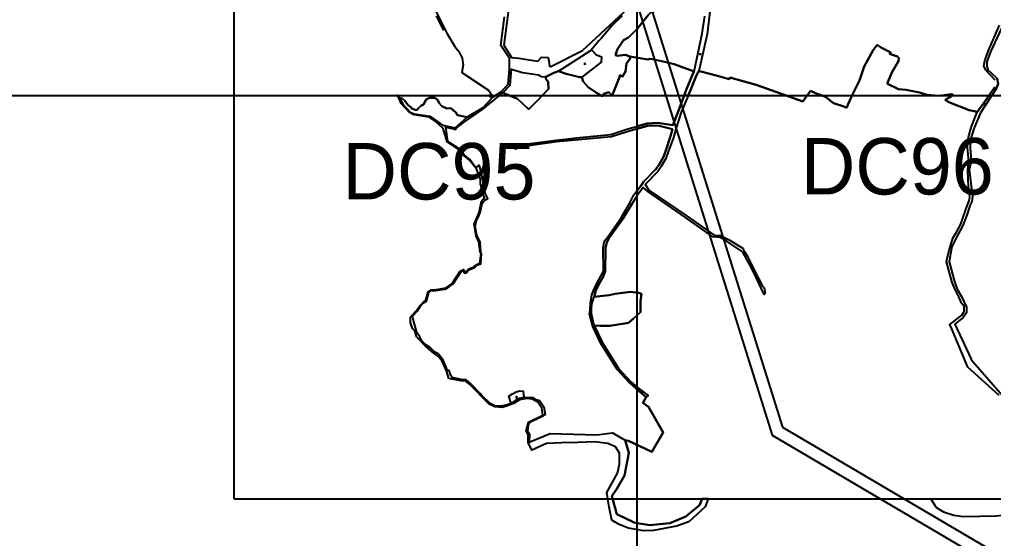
# Model space of a CAD drawing. Extents: x 547408 to 554234, y 1833375 to 1843904.
# Drawn here: x 549734 to 550942, y 1836951 to 1837594 of the extents above; entities that cross this region are included whole.
import ezdxf

# ---------------------------------------------------------------- set-up
doc = ezdxf.new("R2010")
doc.units = 0
for name, color, linetype in [('Level 10', 7, 'Continuous'), ('Level 11', 7, 'Continuous'), ('Level 30', 7, 'Continuous'), ('Level 52', 7, 'Continuous'), ('Level 62', 7, 'Continuous')]:
    doc.layers.add(name, color=color, linetype=linetype)

msp = doc.modelspace()

# ---------------------------------------------------------------- linework, layer by layer
at = {"layer": 'Level 10'}
for p, q in [((550402.5, 1837530), (550442.7, 1837555.9)), ((550500, 1837375.9), (550500, 1837382.2)), ((550500, 1837135.3), (550500, 1837138.2))]:
    msp.add_line(p, q, dxfattribs=at)
for points in [[(550591.8, 1837617.6), (550586.5, 1837576), (550576.3, 1837530.1), (550575.3, 1837527.9), (550573.6, 1837525.1), (550565.9, 1837506.6), (550554.3, 1837479.1), (550548.7, 1837460.9), (550545.1, 1837448), (550538.3, 1837430.1), (550535.6, 1837422), (550529.8, 1837411.7), (550525.4, 1837405.7), (550509.8, 1837389.4), (550514.3, 1837382.7), (550560.5, 1837351.2), (550595.2, 1837326.6), (550598.6, 1837326.2), (550602.3, 1837326.7), (550613.8, 1837321), (550631.4, 1837310.2), (550631.8, 1837308.2), (550633, 1837306.6), (550636.4, 1837301.1), (550642, 1837289.8), (550650, 1837273.9), (550655.1, 1837263.7), (550656.3, 1837262.9), (550657.3, 1837261.3), (550658.7, 1837254.8), (550657.4, 1837253.4), (550647.4, 1837274.4), (550639.4, 1837290.2), (550631.3, 1837304.8), (550629.4, 1837307.1), (550611.5, 1837318.8), (550601.8, 1837324.3), (550598.6, 1837324.1), (550593.6, 1837324.8), (550559.9, 1837348.7), (550513.1, 1837380.8), (550507.2, 1837386), (550500, 1837375.9)], [(550250.4, 1837603.8), (550263.9, 1837577.3), (550273.9, 1837560.5), (550278.9, 1837554.4), (550282.8, 1837546.1), (550283.9, 1837538), (550282.3, 1837528.5), (550315.4, 1837506.4), (550321.4, 1837498.4)], [(550340.6, 1837609.3), (550334.4, 1837562.4), (550344.2, 1837546.9), (550353.2, 1837546.1), (550371.2, 1837543.3), (550376.7, 1837542.5), (550381.4, 1837547.4), (550388.9, 1837546.9), (550390.1, 1837545.5), (550391.1, 1837536.2), (550392.7, 1837535.8), (550432, 1837555.7), (550488.7, 1837608.2)], [(550250.6, 1837598.8), (550259.5, 1837580.3)], [(550321.4, 1837498.4), (550331.8, 1837504.9), (550339.9, 1837513.9), (550341.7, 1837532.8), (550341.7, 1837545.9), (550331, 1837561.7), (550335.2, 1837597.6)], [(550500, 1837382.2), (550504.8, 1837388.4), (550507.7, 1837392.8), (550522.5, 1837408), (550526.6, 1837413.6), (550532.6, 1837424), (550535, 1837430.3), (550541.2, 1837449.3), (550543.5, 1837458.3), (550525.3, 1837462.8), (550512.6, 1837462.3), (550487.5, 1837455), (550467.9, 1837448.7), (550399.7, 1837442.4), (550368.1, 1837437.8), (550353.9, 1837436.6), (550349.1, 1837433.4), (550347.1, 1837435.8), (550354, 1837438.8), (550365.7, 1837439.9), (550367.6, 1837440.4), (550399.3, 1837444.5), (550428.7, 1837448), (550467.2, 1837451.5), (550487, 1837458), (550512.1, 1837465.3), (550525.3, 1837465.9), (550544.1, 1837463), (550551, 1837480.9), (550561.2, 1837507.6), (550568.8, 1837526.6), (550570.5, 1837529.6), (550580.4, 1837576.6), (550583.9, 1837598.2)], [(550481.3, 1837598.5), (550469, 1837586.8), (550455.1, 1837570.7), (550452.3, 1837567.8), (550442.7, 1837555.9)], [(550943.9, 1837519), (550937.1, 1837525.8), (550932.1, 1837531.3), (550929.9, 1837536.8), (550931.1, 1837542.8), (550935.4, 1837555.7), (550949.1, 1837586.9)], [(550951.5, 1837583.5), (550938.2, 1837554), (550933.7, 1837541.5), (550933.4, 1837536.3), (550934.8, 1837531.6), (550938.9, 1837528.2), (550946.5, 1837520.9)], [(550442.7, 1837555.9), (550445.5, 1837554.6), (550448.7, 1837550.8), (550455.6, 1837548), (550455.3, 1837541.2), (550431.1, 1837522.8), (550428.5, 1837522.7), (550411.9, 1837526.8), (550402.5, 1837530)], [(550343.7, 1837118.3), (550337.5, 1837116), (550330.3, 1837114.9), (550324.1, 1837114.9), (550318.3, 1837117.7), (550314.9, 1837120.4), (550310, 1837125.3), (550307, 1837128.3), (550305.1, 1837130.5), (550292.9, 1837143.3), (550287.8, 1837147.6), (550281.6, 1837147.7), (550270.5, 1837150.2), (550268.6, 1837152.8), (550266.6, 1837159.2), (550264.8, 1837159.2), (550259.3, 1837172), (550252.9, 1837179.5), (550248.6, 1837182), (550243.3, 1837187.6), (550237.9, 1837190.9), (550233, 1837196), (550230.3, 1837200.9), (550227.4, 1837205), (550226.7, 1837206), (550222, 1837222.5), (550221.7, 1837225), (550221.8, 1837226.9), (550227.4, 1837233), (550230.8, 1837238.5), (550234.7, 1837242.9), (550238.8, 1837245.1), (550241.7, 1837255.8), (550244.6, 1837258.1), (550247.8, 1837257.9), (550263.3, 1837260.3), (550271.6, 1837266.3), (550281.6, 1837281.6), (550283.8, 1837282.7), (550286.3, 1837279.8), (550288.1, 1837280.2), (550291.9, 1837284.2), (550297.9, 1837286.3), (550300.7, 1837289.4), (550305.9, 1837291.4), (550306.9, 1837304.1), (550306, 1837305.8), (550305.3, 1837318.1), (550301.2, 1837326.6), (550299, 1837337.4), (550300, 1837343.2), (550301.4, 1837346.6), (550303.5, 1837350.5), (550305.5, 1837356.1), (550307.7, 1837366.1), (550311, 1837369.7), (550312.7, 1837371), (550314.7, 1837372.2), (550311.5, 1837378.7), (550310.6, 1837386.5), (550304.2, 1837413.1), (550303.1, 1837413), (550302.1, 1837412.1), (550299.5, 1837410.6), (550292.4, 1837420.7), (550285.5, 1837426.3), (550280.5, 1837433), (550265.1, 1837442.8), (550262.4, 1837460.5), (550273.7, 1837458.1), (550274.9, 1837457.7), (550275, 1837459), (550285.8, 1837467.1), (550298.8, 1837476.4), (550308.5, 1837482.9), (550333.3, 1837503.3), (550342.5, 1837512.9), (550344.2, 1837532.6), (550357.5, 1837528.4), (550377.5, 1837525.5), (550381.4, 1837523.4), (550386.7, 1837523.1), (550396.6, 1837528.2), (550402.5, 1837530)], [(550949, 1837128), (550910, 1837163), (550889.6, 1837211.7), (550888.1, 1837213.8), (550887.6, 1837216.2), (550902.6, 1837227.6), (550905.4, 1837232.1), (550905.2, 1837238.4), (550902.2, 1837242.3), (550899.3, 1837249.5), (550894.2, 1837259.5), (550890.4, 1837268.1), (550883.3, 1837293.6), (550884.8, 1837300.1), (550888.2, 1837312.9), (550891.9, 1837323.8), (550896, 1837330.5), (550900.7, 1837339.4), (550909.7, 1837364.5), (550911.6, 1837369.2), (550912.4, 1837374.5), (550910.6, 1837387.6), (550910.2, 1837395.9), (550909.8, 1837407.7), (550911.1, 1837419.1), (550909.4, 1837435), (550909.9, 1837443.1), (550911.3, 1837450.1), (550914.6, 1837461.4), (550921.7, 1837479.1), (550943.4, 1837510.6)], [(550945.1, 1837508), (550925.5, 1837478.3), (550917.6, 1837460), (550914.5, 1837449.7), (550912.8, 1837442.4), (550912.9, 1837434.9), (550914.1, 1837418.9), (550911.8, 1837407.7), (550913.2, 1837394.9), (550914.5, 1837384.4), (550915.7, 1837374.8), (550914.9, 1837368.5), (550913, 1837364.3), (550908.9, 1837351.7), (550903.8, 1837338.9), (550895, 1837322.6), (550890.1, 1837312.3), (550887.7, 1837298.9), (550886.6, 1837293.7), (550893.6, 1837269.2), (550896.9, 1837259.9), (550901.9, 1837250.7), (550908.2, 1837237.7), (550908.4, 1837230.4), (550904.2, 1837224.8), (550893.7, 1837216.3), (550903, 1837197), (550914, 1837173), (550916, 1837170), (550953, 1837128)], [(550303.5, 1837318.5), (550300.3, 1837325.7), (550297.7, 1837340.4), (550303.9, 1837354.7), (550307, 1837368.9), (550310.7, 1837373.3), (550308.3, 1837378.2), (550305.6, 1837390.5), (550305.7, 1837396.3), (550300.6, 1837409), (550291.6, 1837420), (550284.4, 1837425.8), (550279.9, 1837432.2), (550264.4, 1837442.4), (550259.2, 1837458.9), (550249.4, 1837468.2), (550242.1, 1837472.9), (550223.1, 1837475.9), (550217.4, 1837478.7), (550207.4, 1837490), (550204.2, 1837496.9), (550201.6, 1837500), (550202.6, 1837500), (550204.7, 1837497.3), (550210.1, 1837488), (550216.1, 1837481.8), (550218.3, 1837479.3), (550223.4, 1837477.1), (550231.6, 1837476.1), (550242.8, 1837474.1), (550248, 1837470.4), (550258.6, 1837463.1), (550274.1, 1837459.8), (550288.9, 1837472.9), (550308.6, 1837484.7), (550321.4, 1837498.4)], [(550500, 1837135.3), (550498.5, 1837136.5), (550490.5, 1837143.6), (550475.2, 1837160.3), (550462.8, 1837179.9), (550454.9, 1837192.7), (550444.8, 1837213.7), (550440.8, 1837229.1), (550441.5, 1837234.4), (550441.9, 1837242.5), (550443.8, 1837252.7), (550446.3, 1837258.9), (550450, 1837266.9), (550454.8, 1837275.8), (550458, 1837282.3), (550457.9, 1837311), (550459.2, 1837319.7), (550463.4, 1837324.7), (550480.2, 1837348.4), (550482, 1837352.1), (550490.8, 1837367), (550495.9, 1837376.9), (550500, 1837382.2)], [(550500, 1837138.2), (550492.2, 1837144.9), (550477.3, 1837161.2), (550464.6, 1837180.9), (550456.8, 1837193.5), (550446.7, 1837214.6), (550443.3, 1837229.2), (550443.2, 1837234.5), (550443.8, 1837241.8), (550446.7, 1837250.5), (550448.7, 1837258.3), (550452.3, 1837266.1), (550457.7, 1837275.1), (550460.2, 1837281.7), (550460.6, 1837310.8), (550462.2, 1837318), (550465.2, 1837323.4), (550483.8, 1837349.4), (550493.2, 1837365.4), (550498.9, 1837374.3), (550500, 1837375.9)], [(550359.4, 1837126), (550370.1, 1837125.5), (550373.4, 1837123.6), (550378.7, 1837121.8), (550384.1, 1837113.8), (550385.9, 1837104.4), (550381.3, 1837101.5), (550366, 1837094.2), (550364.9, 1837091.2), (550363.8, 1837084.4), (550366.2, 1837080.4), (550366.1, 1837070.1), (550391.9, 1837080.8), (550449.9, 1837079.2), (550469.4, 1837081.8), (550484.8, 1837072.5), (550489.7, 1837057), (550484.2, 1837028.8), (550474.8, 1837012.4), (550468.6, 1837003.3), (550474.6, 1836981.1), (550496.3, 1836970.6), (550515.4, 1836967.2), (550540.2, 1836969.9), (550560.1, 1836977.9), (550577.2, 1836992.3), (550580.6, 1837000), (550587.9, 1837000), (550584.1, 1836990.1), (550563.8, 1836971.5), (550548.8, 1836966.2), (550520.2, 1836960.6), (550508.2, 1836960.3), (550489.2, 1836963.5), (550477.7, 1836968.2), (550468.3, 1836973.6), (550465.2, 1836989.7), (550462.1, 1837007.8), (550475.3, 1837031.7), (550478.1, 1837042.8), (550477.8, 1837056.5), (550473.2, 1837064.2), (550463.4, 1837068.7), (550447, 1837070.4), (550426.1, 1837069.8), (550406.1, 1837069.4), (550387.4, 1837068.7), (550369.2, 1837060.4), (550364.8, 1837069.6), (550364.9, 1837079.8), (550362.4, 1837084.3), (550365, 1837095), (550383, 1837103.6), (550381.8, 1837112.5), (550376.7, 1837119.7), (550369.6, 1837123.5), (550362.7, 1837124.3), (550354, 1837122.7), (550347.5, 1837118.6), (550338.3, 1837114.7), (550331.9, 1837113.1), (550323.2, 1837113.8), (550316.3, 1837117.3), (550292.1, 1837142.2), (550287.2, 1837145.7), (550281.4, 1837146.1), (550266.5, 1837149.2), (550263.5, 1837158.7), (550257.5, 1837171.4), (550252.3, 1837177.4), (550247.7, 1837180.6), (550236.8, 1837189.6), (550226.8, 1837200.4), (550224, 1837208), (550221.1, 1837211.2), (550218.6, 1837218.1), (550218.8, 1837225.1), (550220.6, 1837227.3), (550226.4, 1837233.6), (550230.4, 1837239.3), (550234.3, 1837243.5), (550237.7, 1837246.1), (550240.7, 1837256.4), (550244.3, 1837259.1), (550248.7, 1837259.2), (550262.9, 1837261.7), (550270.5, 1837267), (550280.5, 1837282.2), (550284.5, 1837284.4), (550286.9, 1837281.1), (550291.1, 1837285), (550297.3, 1837287.4), (550300.9, 1837290.4), (550304.9, 1837291.9), (550306.2, 1837303.9), (550305, 1837306), (550303.5, 1837318.5)], [(550343.7, 1837118.3), (550340.8, 1837127.1), (550345.4, 1837130), (550349.8, 1837132.5), (550354.5, 1837134), (550358.6, 1837133.6), (550359.4, 1837126)], [(550500, 1837138.2), (550500.1, 1837138.1), (550513.7, 1837127.9), (550511.2, 1837126.1), (550500, 1837135.3)], [(550343.7, 1837118.3), (550349.1, 1837121.8), (550352.3, 1837124.5), (550359.4, 1837126)]]:
    msp.add_lwpolyline(points, dxfattribs=at)
at = {"layer": 'Level 11'}
for p, q in [((550577.4, 1837551.1), (550576.8, 1837551.1)), ((550578, 1837551.7), (550577.4, 1837551.1)), ((550577.4, 1837551.1), (550578, 1837550.4)), ((550578, 1837552.3), (550578, 1837551.7)), ((550578.6, 1837551.1), (550578, 1837551.7)), ((550578, 1837550.4), (550578.6, 1837551.1)), ((550579.2, 1837551.1), (550578.6, 1837551.1)), ((550434.3, 1837539.3), (550433.6, 1837539.3)), ((550434.9, 1837539.9), (550434.3, 1837539.3)), ((550434.3, 1837539.3), (550434.9, 1837538.7)), ((550434.9, 1837540.5), (550434.9, 1837539.9)), ((550435.5, 1837539.3), (550434.9, 1837539.9)), ((550434.9, 1837538.7), (550435.5, 1837539.3)), ((550434.9, 1837538.7), (550434.9, 1837538)), ((550436.1, 1837539.3), (550435.5, 1837539.3)), ((550578, 1837550.4), (550578, 1837549.8)), ((550930.6, 1837490.4), (550930.6, 1837489.7)), ((550930, 1837489.1), (550929.4, 1837489.1)), ((550930.6, 1837489.7), (550930, 1837489.1)), ((550930, 1837489.1), (550930.6, 1837488.5)), ((550931.3, 1837489.1), (550930.6, 1837489.7)), ((550930.6, 1837488.5), (550931.3, 1837489.1)), ((550930.6, 1837488.5), (550930.6, 1837487.9)), ((550931.9, 1837489.1), (550931.3, 1837489.1)), ((550302.2, 1837321.8), (550301.6, 1837321.8)), ((550302.8, 1837322.4), (550302.2, 1837321.8)), ((550302.2, 1837321.8), (550302.8, 1837321.1)), ((550302.8, 1837323), (550302.8, 1837322.4)), ((550303.4, 1837321.8), (550302.8, 1837322.4)), ((550302.8, 1837321.1), (550303.4, 1837321.8)), ((550302.8, 1837321.1), (550302.8, 1837320.5)), ((550304.1, 1837321.8), (550303.4, 1837321.8)), ((550447, 1837258.7), (550446.3, 1837258.7)), ((550447.6, 1837259.3), (550447, 1837258.7)), ((550447, 1837258.7), (550447.6, 1837258.1)), ((550447.6, 1837259.9), (550447.6, 1837259.3)), ((550448.2, 1837258.7), (550447.6, 1837259.3)), ((550447.6, 1837258.1), (550448.2, 1837258.7)), ((550447.6, 1837258.1), (550447.6, 1837257.4)), ((550448.8, 1837258.7), (550448.2, 1837258.7)), ((550505.3, 1837132.1), (550504.7, 1837132.1)), ((550505.9, 1837132.8), (550505.3, 1837132.1)), ((550505.3, 1837132.1), (550505.9, 1837131.5)), ((550505.9, 1837133.4), (550505.9, 1837132.8)), ((550506.6, 1837132.1), (550505.9, 1837132.8)), ((550505.9, 1837131.5), (550506.6, 1837132.1)), ((550505.9, 1837131.5), (550505.9, 1837130.9)), ((550507.2, 1837132.1), (550506.6, 1837132.1)), ((550349.6, 1837126.1), (550349, 1837126.1)), ((550350.3, 1837126.8), (550349.6, 1837126.1)), ((550349.6, 1837126.1), (550350.3, 1837125.5)), ((550350.3, 1837127.4), (550350.3, 1837126.8)), ((550350.9, 1837126.1), (550350.3, 1837126.8)), ((550350.3, 1837125.5), (550350.9, 1837126.1)), ((550350.3, 1837125.5), (550350.3, 1837124.9)), ((550351.5, 1837126.1), (550350.9, 1837126.1))]:
    msp.add_line(p, q, dxfattribs=at)
for centre in [(550578, 1837551.1), (550434.9, 1837539.3), (550930.6, 1837489.1), (550302.8, 1837321.8), (550447.6, 1837258.7), (550505.9, 1837132.1), (550350.3, 1837126.1)]:
    msp.add_circle(centre, 0.15, dxfattribs=at)
at = {"layer": 'Level 30'}
for points in [[(550459.8, 1837721.4), (550468.8, 1837721.6), (550470.5, 1837706.8), (550667.3, 1837078.9), (551346.9, 1836678.7), (551564.3, 1836550.7), (551781.4, 1836424), (552265.3, 1836132.4)], [(550483.8, 1837722.1), (550485.2, 1837710), (550679.9, 1837088.9), (551354.5, 1836691.7), (551571.9, 1836563.7), (551789.1, 1836436.9), (552265, 1836150.2)]]:
    msp.add_lwpolyline(points, dxfattribs=at)
at = {"layer": 'Level 52'}
for p, q in [((550386.7, 1837523.1), (550396.6, 1837528.2)), ((550396.6, 1837528.2), (550402.5, 1837530)), ((550402.5, 1837530), (550411.9, 1837526.8)), ((550411.9, 1837526.8), (550428.5, 1837522.7)), ((550428.5, 1837522.7), (550431.1, 1837522.8)), ((550333.3, 1837503.3), (550329.3, 1837500)), ((550351.6, 1837495.9), (550333.3, 1837503.3)), ((550333.3, 1837503.3), (550351.6, 1837495.9)), ((550660.1, 1837508.6), (550705.5, 1837492.5)), ((550705.5, 1837492.5), (550660.1, 1837508.6)), ((550705.5, 1837492.5), (550714.7, 1837505.7)), ((550714.7, 1837505.7), (550705.5, 1837492.5)), ((550202.6, 1837500), (550201.6, 1837500)), ((550204.7, 1837497.3), (550202.6, 1837500)), ((550202.9, 1837499.6), (550204.7, 1837497.3)), ((550206.1, 1837494.8), (550204.7, 1837497.3)), ((550204.7, 1837497.3), (550206.1, 1837494.8)), ((550207.7, 1837497), (550206.1, 1837494.8)), ((550206.1, 1837494.8), (550207.7, 1837497)), ((550207.7, 1837497), (550211.6, 1837493.2)), ((550211.6, 1837493.2), (550215.9, 1837487.8)), ((550234.9, 1837488.6), (550238.3, 1837495.1)), ((550238.3, 1837495.1), (550242.3, 1837496.9)), ((550242.3, 1837496.9), (550248.4, 1837496.9)), ((550248.4, 1837496.9), (550250.2, 1837496.2)), ((550250.2, 1837496.2), (550252.7, 1837494.2)), ((550252.7, 1837494.2), (550254.4, 1837490.2)), ((550254.4, 1837490.2), (550257.8, 1837486.6)), ((550320, 1837496.9), (550308.6, 1837484.7)), ((550308.6, 1837484.7), (550320, 1837496.9)), ((550320.2, 1837500), (550316, 1837500)), ((550316, 1837500), (550320, 1837496.9)), ((550321.4, 1837498.4), (550320.2, 1837500)), ((550324, 1837500), (550321.4, 1837498.4)), ((550329.3, 1837500), (550324, 1837500)), ((550558.3, 1837500), (550563.1, 1837500)), ((550563.1, 1837500), (550558.3, 1837500)), ((550921.7, 1837479.1), (550936.2, 1837500)), ((550936.2, 1837500), (550921.7, 1837479.1)), ((550936.2, 1837500), (550939.8, 1837500)), ((550939.8, 1837500), (550936.2, 1837500)), ((550215.9, 1837487.8), (550219, 1837485.3)), ((550219, 1837485.3), (550220.5, 1837484)), ((550220.5, 1837484), (550224.5, 1837482.2)), ((550224.5, 1837482.2), (550226.7, 1837481.9)), ((550226.7, 1837481.9), (550228.3, 1837483.7)), ((550228.3, 1837483.7), (550231.7, 1837487.2)), ((550231.7, 1837487.2), (550234.9, 1837488.6)), ((550257.8, 1837486.6), (550263.9, 1837483.9)), ((550263.9, 1837483.9), (550268.8, 1837484.1)), ((550268.8, 1837484.1), (550274.9, 1837478.7)), ((550274.9, 1837478.7), (550277.2, 1837475.5)), ((550308.6, 1837484.7), (550288.9, 1837472.9)), ((550288.9, 1837472.9), (550308.6, 1837484.7)), ((550277.2, 1837475.5), (550288.9, 1837472.9)), ((550500, 1837458.6), (550500, 1837461.8)), ((550500, 1837461.8), (550500, 1837458.6)), ((550500, 1837375.9), (550500, 1837382.1)), ((550500, 1837382.1), (550500, 1837375.9)), ((550465.1, 1837252.3), (550446.7, 1837250.5)), ((550446.7, 1837250.5), (550465.1, 1837252.3)), ((550500, 1837135.3), (550500, 1837138.2)), ((550500, 1837138.2), (550500, 1837135.3)), ((550511.2, 1837126.1), (550500, 1837135.3)), ((550500, 1837135.3), (550511.2, 1837126.1)), ((550507, 1837119), (550511.2, 1837126.1)), ((550587.9, 1837000), (550580.6, 1837000)), ((550580.6, 1837000), (550587.9, 1837000)), ((550587.9, 1837000), (550580.6, 1837000)), ((550852.1, 1837000), (550863.9, 1837000)), ((550863.9, 1837000), (550868.7, 1836992.5))]:
    msp.add_line(p, q, dxfattribs=at)
for points in [[(550520.6, 1837601.9), (550519.3, 1837603.4), (550518.2, 1837603.9), (550513.5, 1837599.5), (550507.1, 1837591.3), (550500.3, 1837582.8), (550489.2, 1837572), (550483, 1837568.5), (550478.6, 1837562.3), (550475.5, 1837557.4), (550473.4, 1837551.5), (550473.2, 1837549.9)], [(550473.2, 1837549.9), (550473.4, 1837551.5), (550475.5, 1837557.4), (550478.6, 1837562.3), (550483, 1837568.5), (550489.2, 1837572), (550500.3, 1837582.8), (550507.1, 1837591.3), (550513.5, 1837599.5), (550518.2, 1837603.9), (550519.3, 1837603.4), (550520.6, 1837601.9)], [(550759.6, 1837484.5), (550767.1, 1837501.2), (550775.4, 1837518.3), (550781.5, 1837535.8), (550792.7, 1837556.2), (550797.4, 1837562.7)], [(550797.4, 1837562.7), (550792.7, 1837556.2), (550781.5, 1837535.8), (550775.4, 1837518.3), (550767.1, 1837501.2), (550759.6, 1837484.5)], [(550797.4, 1837562.7), (550802.7, 1837558.8), (550814.3, 1837553.1), (550812.9, 1837551.4), (550822.6, 1837548.3), (550824.2, 1837546.8)], [(550824.2, 1837546.8), (550822.6, 1837548.3), (550812.9, 1837551.4), (550814.3, 1837553.1), (550802.7, 1837558.8), (550797.4, 1837562.7)], [(550473.2, 1837549.9), (550476.1, 1837549.1), (550485.1, 1837550.5), (550490.8, 1837548.1)], [(550490.8, 1837548.1), (550485.1, 1837550.5), (550476.1, 1837549.1), (550473.2, 1837549.9)], [(550490.8, 1837548.1), (550491.1, 1837545.7), (550486.7, 1837539.7), (550485.2, 1837529.8), (550481.5, 1837523.6), (550478.2, 1837525.1), (550478.1, 1837522.7), (550468.7, 1837499.8), (550464.6, 1837504.2), (550458.7, 1837502), (550456.4, 1837499.2), (550448.1, 1837504), (550439.3, 1837510.2), (550433.1, 1837517.3), (550431.1, 1837522.8)], [(550431.1, 1837522.8), (550433.1, 1837517.3), (550439.3, 1837510.2), (550448.1, 1837504), (550456.4, 1837499.2), (550458.7, 1837502), (550464.6, 1837504.2), (550468.7, 1837499.8), (550478.1, 1837522.7), (550478.2, 1837525.1), (550481.5, 1837523.6), (550485.2, 1837529.8), (550486.7, 1837539.7), (550491.1, 1837545.7), (550490.8, 1837548.1)], [(550490.8, 1837548.1), (550512.9, 1837544.7), (550515.6, 1837545.2)], [(550515.6, 1837545.2), (550512.9, 1837544.7), (550490.8, 1837548.1)], [(550515.6, 1837545.2), (550518.9, 1837544.8), (550530.1, 1837542.3)], [(550570.5, 1837529.6), (550561.6, 1837532.8), (550545.8, 1837538.6), (550532, 1837541.9), (550530.1, 1837542.3), (550518.9, 1837544.8), (550515.6, 1837545.2)], [(550530.1, 1837542.3), (550532, 1837541.9), (550545.8, 1837538.6), (550561.6, 1837532.8), (550570.5, 1837529.6)], [(550824.2, 1837546.8), (550823.9, 1837542.3), (550816, 1837529.3), (550810.3, 1837515.7), (550810.3, 1837514.3), (550824.1, 1837507.9), (550833.3, 1837506.9), (550849.9, 1837503.6), (550859.2, 1837500.7), (550874.3, 1837499.6), (550889.8, 1837501.4), (550891.2, 1837501.2), (550889.2, 1837498.5), (550881.7, 1837494.7)], [(550881.7, 1837494.7), (550889.2, 1837498.5), (550891.2, 1837501.2), (550889.8, 1837501.4), (550874.3, 1837499.6), (550859.2, 1837500.7), (550849.9, 1837503.6), (550833.3, 1837506.9), (550824.1, 1837507.9), (550810.3, 1837514.3), (550810.3, 1837515.7), (550816, 1837529.3), (550823.9, 1837542.3), (550824.2, 1837546.8)], [(550402.5, 1837530), (550396.6, 1837528.2), (550386.7, 1837523.1)], [(550431.1, 1837522.8), (550428.5, 1837522.7), (550411.9, 1837526.8), (550402.5, 1837530)], [(550570.5, 1837529.6), (550568.8, 1837526.6), (550561.2, 1837507.6), (550558.3, 1837500)], [(550558.3, 1837500), (550561.2, 1837507.6), (550568.8, 1837526.6), (550570.5, 1837529.6)], [(550563.1, 1837500), (550565.9, 1837506.6), (550573.6, 1837525.1), (550575.3, 1837527.9), (550576.3, 1837530.1)], [(550576.3, 1837530.1), (550575.3, 1837527.9), (550573.6, 1837525.1), (550565.9, 1837506.6), (550563.1, 1837500)], [(550576.3, 1837530.1), (550580.3, 1837529.4), (550599.5, 1837524.3), (550614, 1837520), (550614.9, 1837522.2)], [(550614.9, 1837522.2), (550614, 1837520), (550599.5, 1837524.3), (550580.3, 1837529.4), (550576.3, 1837530.1)], [(550386.7, 1837523.1), (550386.7, 1837520.6), (550389.3, 1837516.8), (550390.1, 1837507.9), (550388.1, 1837506.1), (550370.8, 1837488.2), (550365.4, 1837483), (550364, 1837484.4), (550351.6, 1837495.9)], [(550351.6, 1837495.9), (550364, 1837484.4), (550365.4, 1837483), (550370.8, 1837488.2), (550388.1, 1837506.1), (550390.1, 1837507.9), (550389.3, 1837516.8), (550386.7, 1837520.6), (550386.7, 1837523.1)], [(550614.9, 1837522.2), (550632.4, 1837517.4), (550647.6, 1837513.3), (550660.1, 1837508.6)], [(550660.1, 1837508.6), (550647.6, 1837513.3), (550632.4, 1837517.4), (550614.9, 1837522.2)], [(550939.8, 1837500), (550945.1, 1837508), (550947.5, 1837514.2), (550946.5, 1837520.9)], [(550946.5, 1837520.9), (550947.5, 1837514.2), (550945.1, 1837508), (550939.8, 1837500)], [(550320, 1837496.9), (550316, 1837500), (550320.2, 1837500), (550321.4, 1837498.4), (550322.7, 1837499.2), (550324, 1837500), (550329.3, 1837500), (550331.3, 1837501.6), (550333.3, 1837503.3)], [(550714.7, 1837505.7), (550720.9, 1837503), (550733.6, 1837498.4), (550743.2, 1837490.2)], [(550743.2, 1837490.2), (550733.6, 1837498.4), (550720.9, 1837503), (550714.7, 1837505.7)], [(550201.6, 1837500), (550204.2, 1837496.9), (550207.4, 1837490), (550212.7, 1837484.1)], [(550219, 1837485.3), (550215.9, 1837487.8), (550211.6, 1837493.2), (550207.7, 1837497)], [(550248.4, 1837496.9), (550242.3, 1837496.9), (550238.3, 1837495.1), (550234.9, 1837488.6)], [(550263.9, 1837483.9), (550257.8, 1837486.6), (550254.4, 1837490.2), (550252.6, 1837494.2), (550250.2, 1837496.2), (550248.4, 1837496.9)], [(550500, 1837461.8), (550512.1, 1837465.3), (550525.3, 1837465.9), (550544.1, 1837463), (550551, 1837480.9), (550558.3, 1837500)], [(550558.3, 1837500), (550551, 1837480.9), (550544.1, 1837463), (550525.3, 1837465.9), (550512.1, 1837465.3), (550500, 1837461.8)], [(550743.2, 1837490.2), (550756.2, 1837486.1), (550759.6, 1837484.5)], [(550759.6, 1837484.5), (550756.2, 1837486.1), (550743.2, 1837490.2)], [(550881.7, 1837494.7), (550886.2, 1837491.8), (550911.8, 1837481.6), (550917.7, 1837480.4), (550921.7, 1837479.1)], [(550921.7, 1837479.1), (550917.7, 1837480.4), (550911.8, 1837481.6), (550886.2, 1837491.8), (550881.7, 1837494.7)], [(550226.7, 1837481.9), (550224.5, 1837482.1), (550220.5, 1837484), (550219, 1837485.3)], [(550234.9, 1837488.6), (550231.7, 1837487.2), (550228.3, 1837483.7), (550226.7, 1837481.9)], [(550288.9, 1837472.9), (550277.2, 1837475.5), (550274.9, 1837478.7), (550268.8, 1837484.1), (550263.9, 1837483.9)], [(550500, 1837382.1), (550504.8, 1837388.4), (550507.7, 1837392.8), (550522.5, 1837408), (550526.6, 1837413.6), (550532.6, 1837424), (550535, 1837430.3), (550541.2, 1837449.3), (550543.5, 1837458.3), (550525.3, 1837462.8), (550512.6, 1837462.3), (550500, 1837458.6)], [(550500, 1837458.6), (550512.6, 1837462.3), (550525.3, 1837462.8), (550543.5, 1837458.3), (550541.2, 1837449.3), (550535, 1837430.3), (550532.6, 1837424), (550526.6, 1837413.6), (550522.5, 1837408), (550507.7, 1837392.8), (550504.8, 1837388.4), (550500, 1837382.1)], [(550446.7, 1837250.5), (550448.7, 1837258.3), (550452.3, 1837266.1), (550457.7, 1837275.1), (550460.2, 1837281.7), (550460.6, 1837310.8), (550462.2, 1837318), (550465.2, 1837323.4), (550482.5, 1837347.6), (550483.8, 1837349.4), (550493.2, 1837365.4), (550498.9, 1837374.3), (550500, 1837375.9)], [(550500, 1837375.9), (550498.9, 1837374.3), (550493.2, 1837365.4), (550483.8, 1837349.4), (550482.5, 1837347.6), (550465.2, 1837323.4), (550462.2, 1837318), (550460.6, 1837310.8), (550460.2, 1837281.7), (550457.7, 1837275.1), (550452.3, 1837266.1), (550448.7, 1837258.3), (550446.7, 1837250.5)], [(550505.3, 1837254.2), (550501.4, 1837255.3), (550491.5, 1837256.5), (550472.5, 1837254.2), (550465.1, 1837252.3)], [(550465.1, 1837252.3), (550472.5, 1837254.2), (550491.5, 1837256.5), (550501.4, 1837255.3), (550505.3, 1837254.2)], [(550504.2, 1837231.5), (550503.9, 1837235.8), (550504.1, 1837245.3), (550505.3, 1837254.2)], [(550505.3, 1837254.2), (550504.1, 1837245.3), (550503.9, 1837235.8), (550504.2, 1837231.5)], [(550465.9, 1837214.4), (550484, 1837217.2), (550489.2, 1837218.1), (550495.5, 1837223.3), (550504.2, 1837231.5)], [(550504.2, 1837231.5), (550495.5, 1837223.3), (550489.2, 1837218.1), (550484, 1837217.2), (550465.9, 1837214.4)], [(550492.2, 1837144.9), (550477.3, 1837161.2), (550464.6, 1837180.9), (550456.8, 1837193.5), (550446.7, 1837214.6)], [(550446.7, 1837214.6), (550454.2, 1837214.4), (550465.9, 1837214.4)], [(550465.9, 1837214.4), (550454.2, 1837214.4), (550446.7, 1837214.6)], [(550446.7, 1837214.6), (550456.8, 1837193.5), (550464.6, 1837180.9), (550477.3, 1837161.2), (550492.2, 1837144.9), (550500, 1837138.2)], [(550500, 1837138.2), (550492.2, 1837144.9)], [(550511.2, 1837126.1), (550507, 1837119)], [(550532, 1837082), (550514, 1837114), (550507, 1837119)], [(550507, 1837119), (550514, 1837114), (550532, 1837082)], [(550484.8, 1837072.5), (550489, 1837072), (550518, 1837058), (550532, 1837082)], [(550532, 1837082), (550518, 1837058), (550489, 1837072), (550484.8, 1837072.5)], [(550500, 1836969.9), (550496.3, 1836970.6), (550474.6, 1836981.1), (550468.6, 1837003.3), (550474.8, 1837012.4), (550484.2, 1837028.8), (550489.7, 1837057), (550484.8, 1837072.5)], [(550484.8, 1837072.5), (550489.7, 1837057), (550484.2, 1837028.8), (550474.8, 1837012.4), (550468.6, 1837003.3), (550474.6, 1836981.1), (550496.3, 1836970.6), (550500, 1836969.9)], [(550580.6, 1837000), (550577.2, 1836992.3), (550560.1, 1836977.9), (550540.2, 1836969.9), (550515.4, 1836967.2), (550500, 1836969.9)], [(550500, 1836969.9), (550515.4, 1836967.2), (550540.2, 1836969.9), (550560.1, 1836977.9), (550577.2, 1836992.3), (550580.6, 1837000)], [(550580.6, 1837000), (550577.2, 1836992.3), (550560.1, 1836977.9), (550540.2, 1836969.9)], [(550587.3, 1836998.5), (550587.9, 1837000)], [(550904.1, 1836978.1), (550945.7, 1836979), (550958.6, 1836980.7), (550964, 1836986.1), (550972.6, 1837000)], [(550868.7, 1836992.5), (550870.4, 1836989.8), (550879.8, 1836983.8), (550892.5, 1836979.8), (550904.1, 1836978.1)], [(550540.2, 1836969.9), (550515.4, 1836967.2), (550500, 1836969.9)]]:
    msp.add_lwpolyline(points, dxfattribs=at)
at = {"layer": 'Level 62'}
for p, q in [((550000, 1837000), (550000, 1839000)), ((550500, 1834500), (550500, 1839000)), ((549500, 1837500), (552500, 1837500)), ((550000, 1837000), (552000, 1837000))]:
    msp.add_line(p, q, dxfattribs=at)

# ---------------------------------------------------------------- texts
for s, p in [('DC95', (550134.4, 1837371)), ('DC96', (550702.8, 1837377.2))]:
    msp.add_text(s, height=70, dxfattribs=at).set_placement(p)

doc.saveas('drawing.dxf')
